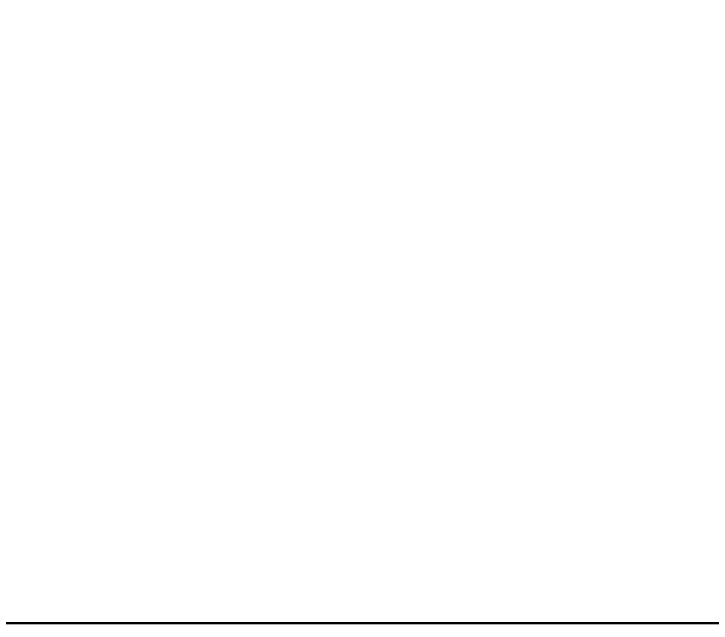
# Model space of a CAD drawing. Header units: metres. Extents: x 0 to 298, y 0 to 162.
# Drawn here: x 186.1398 to 186.274, y 106.8172 to 106.9345 of the extents above; entities that cross this region are included whole.
import ezdxf

# ---------------------------------------------------------------- set-up
doc = ezdxf.new("R2010")
doc.units = ezdxf.units.M
doc.header["$MEASUREMENT"] = 0
doc.layers.add('BLK_1_FLR_0_CARPET_AREA', color=10, linetype='Continuous')
doc.layers.add('BLK_1_FLR_0_REGULAR_ROOM_4', color=117, linetype='Continuous')
doc.styles.add('working', font='timesbd.ttf', dxfattribs={"height": 0.25})
doc.dimstyles.new('new model', dxfattribs={"dimtxt": 0.25, "dimasz": 0.23, "dimexe": 0.1, "dimexo": 0.1, "dimgap": 0, "dimtad": 0, "dimtoh": 1, "dimzin": 1, "dimdsep": 46, "dimtxsty": 'working', "dimcen": 0.09, "dimse1": 1, "dimse2": 1, "dimclrd": 8, "dimclre": 8, "dimclrt": 3, "dimadec": 1, "dimazin": 0, "dimtfac": 1, "dimtofl": 0, "dimtmove": 0, "dimatfit": 3, "dimfxl": 0, "dimtolj": 1, "dimtzin": 0, "dimlwd": -1, "dimlwe": -1, "dimarcsym": 0})

# ---------------------------------------------------------------- blocks, each defined once
blk = doc.blocks.new('*D80')
at = {"color": 8}
for p, q in [((181.01038, 108.04274), (184.13195, 108.04274)), ((187.87038, 108.04274), (184.74882, 108.04274))]:
    blk.add_line(p, q, dxfattribs=at)
at = {"color": 8, "lineweight": 35}
for points in [[(181.01038, 108.08107), (181.01038, 108.0044), (180.78038, 108.04274)], [(187.87038, 108.08107), (187.87038, 108.0044), (188.10038, 108.04274)]]:
    blk.add_solid(points, dxfattribs=at)
at = {"layer": 'Defpoints', "color": 0, "lineweight": 35}
for p in [(188.10038, 108.04274), (180.78038, 107.0472), (188.10038, 106.8172)]:
    blk.add_point(p, dxfattribs=at)
at = {"color": 3, "insert": (184.44038, 108.04274), "char_height": 0.25, "attachment_point": 5, "style": 'working'}
blk.add_mtext('\\A1;7.32', dxfattribs=at)

msp = doc.modelspace()

# ---------------------------------------------------------------- linework, layer by layer
at = {"layer": 'BLK_1_FLR_0_CARPET_AREA', "color": 15, "linetype": 'Continuous', "lineweight": 30}
msp.add_lwpolyline([(180.78038, 98.8972), (188.10038, 98.8972), (188.10038, 106.8172), (180.78038, 106.8172)], close=True, dxfattribs=at)
at = {"layer": 'BLK_1_FLR_0_REGULAR_ROOM_4', "color": 3, "lineweight": 30}
msp.add_lwpolyline([(180.78038, 98.8972), (188.10038, 98.8972), (188.10038, 106.8172), (180.78038, 106.8172)], close=True, dxfattribs=at)

# ---------------------------------------------------------------- dimensions: what is measured, and where the dimension line sits
dim = msp.add_linear_dim(base=(188.10038, 108.04274), p1=(180.78038, 107.0472), p2=(188.10038, 106.8172), dimstyle='new model', override={"dimpost": '\\X', "dimtmove": 2})
dim.commit()
dim.dimension.update_dxf_attribs({"geometry": '*D80', "text_midpoint": (184.44038, 108.04274)})

doc.saveas('drawing.dxf')
